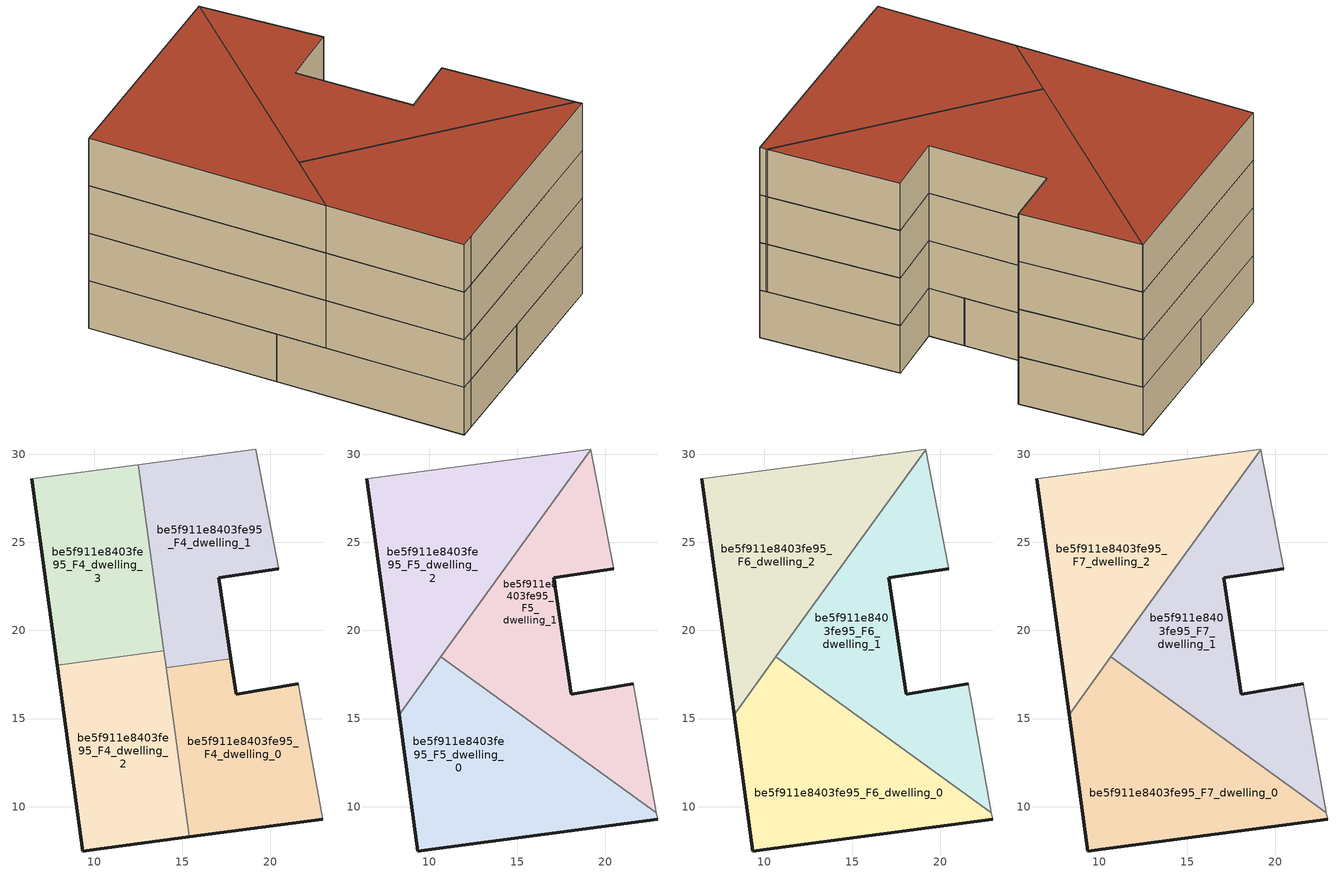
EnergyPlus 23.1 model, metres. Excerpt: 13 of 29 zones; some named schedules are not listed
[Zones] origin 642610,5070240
be5f911e8403fe95_F4_dwelling_0
 floor to be5f911e8403fe95_F3_dwelling_0 (EU_floor_Construction): 22.97,9.28 21.57,16.99 18.07,16.39 17.77,18.39 14.09,17.89 15.41,8.28 z12
 wall outside (EU_wall_Construction): 22.97,9.28 15.41,8.28 / 17.77,18.39 18.07,16.39 21.57,16.99 z12:15
 wall to be5f911e8403fe95_F4_dwelling_1 (EU_wall_Construction): 14.09,17.89 17.77,18.39 z12:15
 wall adiabatic (EU_wall_Construction): 21.57,16.99 22.97,9.28 z12:15
 wall to be5f911e8403fe95_F4_dwelling_2 (EU_wall_Construction): 15.41,8.28 14.09,17.89 z12:15
be5f911e8403fe95_F4_dwelling_1
 floor to be5f911e8403fe95_F3_dwelling_1 (EU_floor_Construction): 17.77,18.39 17.07,22.99 20.47,23.49 19.17,30.3 12.52,29.41 14.09,17.89 z12
 wall outside (EU_wall_Construction): 20.47,23.49 17.07,22.99 17.77,18.39 z12:15
 wall adiabatic (EU_wall_Construction): 12.52,29.41 19.17,30.3 20.47,23.49 z12:15
 wall to be5f911e8403fe95_F4_dwelling_3 (EU_wall_Construction): 13.96,18.86 12.52,29.41 z12:15
 wall to be5f911e8403fe95_F4_dwelling_2 (EU_wall_Construction): 14.09,17.89 13.96,18.86 z12:15
be5f911e8403fe95_F4_dwelling_2
 floor to be5f911e8403fe95_F3_dwelling_2 (EU_floor_Construction): 15.41,8.28 13.96,18.86 7.91,18.03 9.36,7.48 10.16,7.58 z12
 wall outside (EU_wall_Construction): 15.41,8.28 10.16,7.58 9.36,7.48 7.91,18.03 z12:15
 wall to be5f911e8403fe95_F4_dwelling_3 (EU_wall_Construction): 7.91,18.03 13.96,18.86 z12:15
be5f911e8403fe95_F4_dwelling_3
 floor to be5f911e8403fe95_F3_dwelling_3 (EU_floor_Construction): 13.96,18.86 12.52,29.41 6.46,28.6 7.91,18.03 z12
 wall outside (EU_wall_Construction): 7.91,18.03 6.46,28.6 z12:15
 wall adiabatic (EU_wall_Construction): 6.46,28.6 12.52,29.41 z12:15
be5f911e8403fe95_F5_dwelling_0
 floor to be5f911e8403fe95_F4_dwelling_2 (EU_floor_Construction): 15.41,8.28 14.38,15.82 10.79,18.42 10.59,18.39 8.3,15.23 9.36,7.48 10.16,7.58 z15
 floor to be5f911e8403fe95_F4_dwelling_0 (EU_floor_Construction): 22.97,9.28 22.9,9.65 14.38,15.82 15.41,8.28 z15
 floor to be5f911e8403fe95_F4_dwelling_3 (EU_floor_Construction): 10.79,18.42 10.67,18.5 10.59,18.39 z15
 wall outside (EU_wall_Construction): 22.97,9.28 10.16,7.58 9.36,7.48 8.3,15.22 z15:18
 wall to be5f911e8403fe95_F5_dwelling_1 (EU_wall_Construction): 10.67,18.5 22.9,9.65 z15:18
 wall adiabatic (EU_wall_Construction): 22.9,9.65 22.97,9.28 z15:18
 wall to be5f911e8403fe95_F5_dwelling_2 (EU_wall_Construction): 8.3,15.22 10.67,18.5 z15:18
be5f911e8403fe95_F5_dwelling_1
 floor to be5f911e8403fe95_F4_dwelling_0 (EU_floor_Construction): 22.9,9.65 21.57,16.99 18.07,16.39 17.77,18.39 14.09,17.89 14.38,15.82 z15
 floor to be5f911e8403fe95_F4_dwelling_1 (EU_floor_Construction): 17.77,18.39 17.07,22.99 20.47,23.49 19.18,30.26 13.48,22.38 14.09,17.89 z15
 floor to be5f911e8403fe95_F4_dwelling_2 (EU_floor_Construction): 14.38,15.82 13.96,18.86 10.79,18.42 z15
 floor to be5f911e8403fe95_F4_dwelling_3 (EU_floor_Construction): 13.96,18.86 13.48,22.38 10.67,18.5 10.79,18.42 z15
 wall outside (EU_wall_Construction): 20.47,23.49 17.07,22.99 18.07,16.39 21.57,16.99 z15:18
 wall adiabatic (EU_wall_Construction): 21.57,16.99 22.9,9.65 / 19.18,30.26 20.47,23.49 z15:18
 wall to be5f911e8403fe95_F5_dwelling_2 (EU_wall_Construction): 10.67,18.51 19.18,30.26 z15:18
be5f911e8403fe95_F5_dwelling_2
 floor to be5f911e8403fe95_F4_dwelling_1 (EU_floor_Construction): 13.48,22.38 19.18,30.26 19.17,30.3 12.52,29.41 z15
 floor to be5f911e8403fe95_F4_dwelling_3 (EU_floor_Construction): 10.59,18.39 13.48,22.38 12.52,29.41 6.46,28.6 7.91,18.03 z15
 floor to be5f911e8403fe95_F4_dwelling_2 (EU_floor_Construction): 8.3,15.23 10.59,18.39 7.91,18.03 z15
 wall outside (EU_wall_Construction): 8.3,15.22 6.46,28.6 z15:18
 wall adiabatic (EU_wall_Construction): 6.46,28.6 19.17,30.3 19.18,30.26 z15:18
be5f911e8403fe95_F6_dwelling_0
 floor to be5f911e8403fe95_F5_dwelling_0 (EU_floor_Construction): 22.97,9.28 22.9,9.65 10.67,18.5 8.3,15.22 9.36,7.48 10.16,7.58 z18
 wall outside (EU_wall_Construction): 22.97,9.28 10.16,7.58 9.36,7.48 8.3,15.22 z18:21
 wall to be5f911e8403fe95_F6_dwelling_1 (EU_wall_Construction): 10.67,18.5 22.9,9.65 z18:21
 wall adiabatic (EU_wall_Construction): 22.9,9.65 22.97,9.28 z18:21
 wall to be5f911e8403fe95_F6_dwelling_2 (EU_wall_Construction): 8.3,15.22 10.67,18.5 z18:21
be5f911e8403fe95_F6_dwelling_1
 floor to be5f911e8403fe95_F5_dwelling_1 (EU_floor_Construction): 22.9,9.65 21.57,16.99 18.07,16.39 17.07,22.99 20.47,23.49 19.18,30.26 10.67,18.5 z18
 wall outside (EU_wall_Construction): 20.47,23.49 17.07,22.99 18.07,16.39 21.57,16.99 z18:21
 wall adiabatic (EU_wall_Construction): 21.57,16.99 22.9,9.65 / 19.18,30.26 20.47,23.49 z18:21
 wall to be5f911e8403fe95_F6_dwelling_2 (EU_wall_Construction): 10.67,18.51 19.18,30.26 z18:21
be5f911e8403fe95_F6_dwelling_2
 floor to be5f911e8403fe95_F5_dwelling_2 (EU_floor_Construction): 8.3,15.22 19.18,30.26 19.17,30.3 6.46,28.6 z18
 wall outside (EU_wall_Construction): 8.3,15.22 6.46,28.6 z18:21
 wall adiabatic (EU_wall_Construction): 6.46,28.6 19.17,30.3 19.18,30.26 z18:21
be5f911e8403fe95_F7_dwelling_0
 floor to be5f911e8403fe95_F6_dwelling_0 (EU_floor_Construction): 22.97,9.28 22.9,9.65 10.67,18.5 8.3,15.22 9.36,7.48 10.16,7.58 z21
 wall outside (EU_wall_Construction): 22.97,9.28 10.16,7.58 9.36,7.48 8.3,15.22 z21:24
 wall to be5f911e8403fe95_F7_dwelling_1 (EU_wall_Construction): 10.67,18.5 22.9,9.65 z21:24
 wall adiabatic (EU_wall_Construction): 22.9,9.65 22.97,9.28 z21:24
 wall to be5f911e8403fe95_F7_dwelling_2 (EU_wall_Construction): 8.3,15.22 10.67,18.5 z21:24
 roof outside (EU_roof_Construction): 22.9,9.65 22.97,9.28 10.16,7.58 9.36,7.48 8.3,15.22 10.67,18.5 z24
be5f911e8403fe95_F7_dwelling_1
 floor to be5f911e8403fe95_F6_dwelling_1 (EU_floor_Construction): 22.9,9.65 21.57,16.99 18.07,16.39 17.07,22.99 20.47,23.49 19.18,30.26 10.67,18.5 z21
 wall outside (EU_wall_Construction): 20.47,23.49 17.07,22.99 18.07,16.39 21.57,16.99 z21:24
 wall adiabatic (EU_wall_Construction): 21.57,16.99 22.9,9.65 / 19.18,30.26 20.47,23.49 z21:24
 wall to be5f911e8403fe95_F7_dwelling_2 (EU_wall_Construction): 10.67,18.51 19.18,30.26 z21:24
 roof outside (EU_roof_Construction): 19.18,30.26 20.47,23.49 17.07,22.99 18.07,16.39 21.57,16.99 22.9,9.65 10.67,18.5 z24
be5f911e8403fe95_F7_dwelling_2
 floor to be5f911e8403fe95_F6_dwelling_2 (EU_floor_Construction): 8.3,15.22 19.18,30.26 19.17,30.3 6.46,28.6 z21
 wall outside (EU_wall_Construction): 8.3,15.22 6.46,28.6 z21:24
 wall adiabatic (EU_wall_Construction): 6.46,28.6 19.17,30.3 19.18,30.26 z21:24
 roof outside (EU_roof_Construction): 19.17,30.3 19.18,30.26 8.3,15.22 6.46,28.6 z24
[Building]
EU S2 Campaign: North Axis=0; Terrain=City; Solar Distribution=FullExterior
[Site:Location]
Lyon-Bron: Latitude=45.75; Longitude=5; Time Zone=1; Elevation=198
[SizingPeriod:WeatherFileDays]
AnnualSizingPeriod: Begin Month=1; Begin Day of Month=1; End Month=12; End Day of Month=31; Day of Week for Start Day=Monday; Use Weather File Daylight Saving Period=No; Use Weather File Rain and Snow Indicators=No
[MATERIAL]
EU_InternalMass_Material: Roughness=MediumRough; Thickness=0.1; Conductivity=1; Density=1800; Specific Heat=900; Thermal Absorptance=0.9; Solar Absorptance=0.7; Visible Absorptance=0.7
[MATERIAL:NOMASS] Roughness=MediumRough; Thermal Absorptance=0.9; Solar Absorptance=0.7; Visible Absorptance=0.7
Name | Thermal Resistance
EU_wall_NoMass | 0.776494
EU_roof_NoMass | 0.486893
EU_floor_NoMass | 0.421597
[CONSTRUCTION]
EU_wall_Construction: EU_wall_NoMass
EU_roof_Construction: EU_roof_NoMass
EU_floor_Construction: EU_floor_NoMass
EU_InternalMass_Construction: EU_InternalMass_Material
[ZONE] Type=1; Multiplier=1; Ceiling Height=autocalculate; Floor Area=autocalculate; Part of Total Floor Area=Yes
Name | Volume
be5f911e8403fe95_F4_dwelling_0 | 195.253
be5f911e8403fe95_F5_dwelling_0; be5f911e8403fe95_F6_dwelling_0; be5f911e8403fe95_F7_dwelling_0 | 260.339
be5f911e8403fe95_F4_dwelling_1 | 195.238
be5f911e8403fe95_F5_dwelling_1; be5f911e8403fe95_F6_dwelling_1; be5f911e8403fe95_F7_dwelling_1 | 260.343
be5f911e8403fe95_F4_dwelling_2 | 195.232
be5f911e8403fe95_F5_dwelling_2; be5f911e8403fe95_F6_dwelling_2; be5f911e8403fe95_F7_dwelling_2 | 260.321
be5f911e8403fe95_F4_dwelling_3 | 195.251
[INTERNALMASS] Construction=EU_InternalMass_Construction
Name | Zone or ZoneList | Surface Area
be5f911e8403fe95_F4_dwelling_0_EU_InternalMass | be5f911e8403fe95_F4_dwelling_0 | 65.0841
be5f911e8403fe95_F4_dwelling_1_EU_InternalMass | be5f911e8403fe95_F4_dwelling_1 | 65.0797
be5f911e8403fe95_F4_dwelling_2_EU_InternalMass | be5f911e8403fe95_F4_dwelling_2 | 65.0777
be5f911e8403fe95_F4_dwelling_3_EU_InternalMass | be5f911e8403fe95_F4_dwelling_3 | 65.0834
be5f911e8403fe95_F5_dwelling_0_EU_InternalMass | be5f911e8403fe95_F5_dwelling_0 | 86.7777
be5f911e8403fe95_F5_dwelling_1_EU_InternalMass | be5f911e8403fe95_F5_dwelling_1 | 86.7829
be5f911e8403fe95_F5_dwelling_2_EU_InternalMass | be5f911e8403fe95_F5_dwelling_2 | 86.7735
be5f911e8403fe95_F6_dwelling_0_EU_InternalMass | be5f911e8403fe95_F6_dwelling_0 | 86.7777
be5f911e8403fe95_F6_dwelling_1_EU_InternalMass | be5f911e8403fe95_F6_dwelling_1 | 86.7829
be5f911e8403fe95_F6_dwelling_2_EU_InternalMass | be5f911e8403fe95_F6_dwelling_2 | 86.7735
be5f911e8403fe95_F7_dwelling_0_EU_InternalMass | be5f911e8403fe95_F7_dwelling_0 | 86.7777
be5f911e8403fe95_F7_dwelling_1_EU_InternalMass | be5f911e8403fe95_F7_dwelling_1 | 86.7829
be5f911e8403fe95_F7_dwelling_2_EU_InternalMass | be5f911e8403fe95_F7_dwelling_2 | 86.7735
[OTHEREQUIPMENT] Fuel Type=Electricity; Design Level Calculation Method=Watts/Area; Power per Zone Floor Area=1; Fraction Latent=0; Fraction Radiant=0; Fraction Lost=0; Carbon Dioxide Generation Rate=0; EndUse Subcategory=EU_Step8_InternalGains
Name | Zone or ZoneList or Space or SpaceList | Schedule
EU_Step8_InternalGain_be5f911e8403fe95_F4_dwelling_0_f000 | be5f911e8403fe95_F4_dwelling_0 | EU_Step8_GainSchedule_be5f911e8403fe95_F4_dwelling_0_f000
EU_Step8_InternalGain_be5f911e8403fe95_F4_dwelling_1_f000 | be5f911e8403fe95_F4_dwelling_1 | EU_Step8_GainSchedule_be5f911e8403fe95_F4_dwelling_1_f000
EU_Step8_InternalGain_be5f911e8403fe95_F4_dwelling_2_f000 | be5f911e8403fe95_F4_dwelling_2 | EU_Step8_GainSchedule_be5f911e8403fe95_F4_dwelling_2_f000
EU_Step8_InternalGain_be5f911e8403fe95_F4_dwelling_3_f000 | be5f911e8403fe95_F4_dwelling_3 | EU_Step8_GainSchedule_be5f911e8403fe95_F4_dwelling_3_f000
EU_Step8_InternalGain_be5f911e8403fe95_F5_dwelling_0_f000 | be5f911e8403fe95_F5_dwelling_0 | EU_Step8_GainSchedule_be5f911e8403fe95_F5_dwelling_0_f000
EU_Step8_InternalGain_be5f911e8403fe95_F5_dwelling_1_f000 | be5f911e8403fe95_F5_dwelling_1 | EU_Step8_GainSchedule_be5f911e8403fe95_F5_dwelling_1_f000
EU_Step8_InternalGain_be5f911e8403fe95_F5_dwelling_2_f000 | be5f911e8403fe95_F5_dwelling_2 | EU_Step8_GainSchedule_be5f911e8403fe95_F5_dwelling_2_f000
EU_Step8_InternalGain_be5f911e8403fe95_F6_dwelling_0_f000 | be5f911e8403fe95_F6_dwelling_0 | EU_Step8_GainSchedule_be5f911e8403fe95_F6_dwelling_0_f000
EU_Step8_InternalGain_be5f911e8403fe95_F6_dwelling_1_f000 | be5f911e8403fe95_F6_dwelling_1 | EU_Step8_GainSchedule_be5f911e8403fe95_F6_dwelling_1_f000
EU_Step8_InternalGain_be5f911e8403fe95_F6_dwelling_2_f000 | be5f911e8403fe95_F6_dwelling_2 | EU_Step8_GainSchedule_be5f911e8403fe95_F6_dwelling_2_f000
EU_Step8_InternalGain_be5f911e8403fe95_F7_dwelling_0_f000 | be5f911e8403fe95_F7_dwelling_0 | EU_Step8_GainSchedule_be5f911e8403fe95_F7_dwelling_0_f000
EU_Step8_InternalGain_be5f911e8403fe95_F7_dwelling_1_f000 | be5f911e8403fe95_F7_dwelling_1 | EU_Step8_GainSchedule_be5f911e8403fe95_F7_dwelling_1_f000
EU_Step8_InternalGain_be5f911e8403fe95_F7_dwelling_2_f000 | be5f911e8403fe95_F7_dwelling_2 | EU_Step8_GainSchedule_be5f911e8403fe95_F7_dwelling_2_f000
[ZONEVENTILATION:DESIGNFLOWRATE] Schedule=EU_AlwaysOn; Design Flow Rate Calculation Method=AirChanges/Hour; Air Changes per Hour=0.693814; Ventilation Type=Natural; Fan Pressure Rise=0; Fan Total Efficiency=1; Constant Term Coefficient=1; Temperature Term Coefficient=0; Velocity Term Coefficient=0; Velocity Squared Term Coefficient=0; Minimum Indoor Temperature=-100; Maximum Indoor Temperature=100; Delta Temperature=-100; Minimum Outdoor Temperature=-100; Maximum Outdoor Temperature=100; Maximum Wind Speed=40
Name | Zone or ZoneList or Space or SpaceList
EU_ConstantAir_be5f911e8403fe95_F4_dwelling_0 | be5f911e8403fe95_F4_dwelling_0
EU_ConstantAir_be5f911e8403fe95_F4_dwelling_1 | be5f911e8403fe95_F4_dwelling_1
EU_ConstantAir_be5f911e8403fe95_F4_dwelling_2 | be5f911e8403fe95_F4_dwelling_2
EU_ConstantAir_be5f911e8403fe95_F4_dwelling_3 | be5f911e8403fe95_F4_dwelling_3
EU_ConstantAir_be5f911e8403fe95_F5_dwelling_0 | be5f911e8403fe95_F5_dwelling_0
EU_ConstantAir_be5f911e8403fe95_F5_dwelling_1 | be5f911e8403fe95_F5_dwelling_1
EU_ConstantAir_be5f911e8403fe95_F5_dwelling_2 | be5f911e8403fe95_F5_dwelling_2
EU_ConstantAir_be5f911e8403fe95_F6_dwelling_0 | be5f911e8403fe95_F6_dwelling_0
EU_ConstantAir_be5f911e8403fe95_F6_dwelling_1 | be5f911e8403fe95_F6_dwelling_1
EU_ConstantAir_be5f911e8403fe95_F6_dwelling_2 | be5f911e8403fe95_F6_dwelling_2
EU_ConstantAir_be5f911e8403fe95_F7_dwelling_0 | be5f911e8403fe95_F7_dwelling_0
EU_ConstantAir_be5f911e8403fe95_F7_dwelling_1 | be5f911e8403fe95_F7_dwelling_1
EU_ConstantAir_be5f911e8403fe95_F7_dwelling_2 | be5f911e8403fe95_F7_dwelling_2
[HVACTEMPLATE:ZONE:IDEALLOADSAIRSYSTEM] System Availability Schedule=EU_AlwaysOn; Maximum Heating Supply Air Temperature=50; Minimum Cooling Supply Air Temperature=13; Maximum Heating Supply Air Humidity Ratio=0.0156; Minimum Cooling Supply Air Humidity Ratio=0.0077; Heating Limit=NoLimit; Cooling Limit=NoLimit; Heating Availability Schedule=EU_AlwaysOn; Cooling Availability Schedule=EU_CoolingOff; Dehumidification Control Type=ConstantSensibleHeatRatio; Cooling Sensible Heat Ratio=0.7; Dehumidification Setpoint=60; Humidification Control Type=None; Humidification Setpoint=30; Outdoor Air Method=None; Outdoor Air Flow Rate per Person=0.00944; Outdoor Air Flow Rate per Zone Floor Area=0; Outdoor Air Flow Rate per Zone=0; Demand Controlled Ventilation Type=None; Outdoor Air Economizer Type=NoEconomizer; Heat Recovery Type=None; Sensible Heat Recovery Effectiveness=0.7; Latent Heat Recovery Effectiveness=0.65
Name | Template Thermostat
be5f911e8403fe95_F4_dwelling_0 | EU_HeatOnly_be5f911e8403fe95_F4_dwelling_0
be5f911e8403fe95_F4_dwelling_1 | EU_HeatOnly_be5f911e8403fe95_F4_dwelling_1
be5f911e8403fe95_F4_dwelling_2 | EU_HeatOnly_be5f911e8403fe95_F4_dwelling_2
be5f911e8403fe95_F4_dwelling_3 | EU_HeatOnly_be5f911e8403fe95_F4_dwelling_3
be5f911e8403fe95_F5_dwelling_0 | EU_HeatOnly_be5f911e8403fe95_F5_dwelling_0
be5f911e8403fe95_F5_dwelling_1 | EU_HeatOnly_be5f911e8403fe95_F5_dwelling_1
be5f911e8403fe95_F5_dwelling_2 | EU_HeatOnly_be5f911e8403fe95_F5_dwelling_2
be5f911e8403fe95_F6_dwelling_0 | EU_HeatOnly_be5f911e8403fe95_F6_dwelling_0
be5f911e8403fe95_F6_dwelling_1 | EU_HeatOnly_be5f911e8403fe95_F6_dwelling_1
be5f911e8403fe95_F6_dwelling_2 | EU_HeatOnly_be5f911e8403fe95_F6_dwelling_2
be5f911e8403fe95_F7_dwelling_0 | EU_HeatOnly_be5f911e8403fe95_F7_dwelling_0
be5f911e8403fe95_F7_dwelling_1 | EU_HeatOnly_be5f911e8403fe95_F7_dwelling_1
be5f911e8403fe95_F7_dwelling_2 | EU_HeatOnly_be5f911e8403fe95_F7_dwelling_2
[SIZING:ZONE] Zone Cooling Design Supply Air Temperature Input Method=SupplyAirTemperature; Zone Cooling Design Supply Air Temperature=13; Zone Heating Design Supply Air Temperature Input Method=SupplyAirTemperature; Zone Heating Design Supply Air Temperature=50; Zone Cooling Design Supply Air Humidity Ratio=0.008; Zone Heating Design Supply Air Humidity Ratio=0.008; Cooling Design Air Flow Method=DesignDay; Cooling Design Air Flow Rate=0; Cooling Minimum Air Flow per Zone Floor Area=0.000762; Cooling Minimum Air Flow=0; Cooling Minimum Air Flow Fraction=0.2; Heating Design Air Flow Method=DesignDay; Heating Design Air Flow Rate=0; Heating Maximum Air Flow per Zone Floor Area=0.002032; Heating Maximum Air Flow=0.141576; Heating Maximum Air Flow Fraction=0.3; Account for Dedicated Outdoor Air System=No; Dedicated Outdoor Air System Control Strategy=NeutralSupplyAir; Dedicated Outdoor Air Low Setpoint Temperature for Design=autosize; Dedicated Outdoor Air High Setpoint Temperature for Design=autosize; Zone Load Sizing Method=Sensible Load Only No Latent Load; Zone Latent Cooling Design Supply Air Humidity Ratio Input Method=HumidityRatioDifference; Zone Cooling Design Supply Air Humidity Ratio Difference=0.005; Zone Latent Heating Design Supply Air Humidity Ratio Input Method=HumidityRatioDifference; Zone Humidification Design Supply Air Humidity Ratio Difference=0.005
be5f911e8403fe95_F4_dwelling_0; be5f911e8403fe95_F4_dwelling_1; be5f911e8403fe95_F4_dwelling_2; be5f911e8403fe95_F4_dwelling_3; be5f911e8403fe95_F5_dwelling_0; be5f911e8403fe95_F5_dwelling_1; be5f911e8403fe95_F5_dwelling_2; be5f911e8403fe95_F6_dwelling_0; be5f911e8403fe95_F6_dwelling_1; be5f911e8403fe95_F6_dwelling_2; be5f911e8403fe95_F7_dwelling_0; be5f911e8403fe95_F7_dwelling_1; be5f911e8403fe95_F7_dwelling_2
[SCHEDULE:FILE] Column Number=1; Rows to Skip at Top=0; Number of Hours of Data=8760; Column Separator=Comma; Interpolate to Timestep=No; Minutes per Item=60; Adjust Schedule for Daylight Savings=Yes
Name | File
EU_Step8_GainSchedule_be5f911e8403fe95_F4_dwelling_0_f000 | ../../schedules/be5f911e8403fe95/be5f911e8403fe95_F4_dwelling_0_f000_gain.csv
EU_Step8_GainSchedule_be5f911e8403fe95_F4_dwelling_1_f000 | ../../schedules/be5f911e8403fe95/be5f911e8403fe95_F4_dwelling_1_f000_gain.csv
EU_Step8_GainSchedule_be5f911e8403fe95_F4_dwelling_2_f000 | ../../schedules/be5f911e8403fe95/be5f911e8403fe95_F4_dwelling_2_f000_gain.csv
EU_Step8_GainSchedule_be5f911e8403fe95_F4_dwelling_3_f000 | ../../schedules/be5f911e8403fe95/be5f911e8403fe95_F4_dwelling_3_f000_gain.csv
EU_Step8_GainSchedule_be5f911e8403fe95_F5_dwelling_0_f000 | ../../schedules/be5f911e8403fe95/be5f911e8403fe95_F5_dwelling_0_f000_gain.csv
EU_Step8_GainSchedule_be5f911e8403fe95_F5_dwelling_1_f000 | ../../schedules/be5f911e8403fe95/be5f911e8403fe95_F5_dwelling_1_f000_gain.csv
EU_Step8_GainSchedule_be5f911e8403fe95_F5_dwelling_2_f000 | ../../schedules/be5f911e8403fe95/be5f911e8403fe95_F5_dwelling_2_f000_gain.csv
EU_Step8_GainSchedule_be5f911e8403fe95_F6_dwelling_0_f000 | ../../schedules/be5f911e8403fe95/be5f911e8403fe95_F6_dwelling_0_f000_gain.csv
EU_Step8_GainSchedule_be5f911e8403fe95_F6_dwelling_1_f000 | ../../schedules/be5f911e8403fe95/be5f911e8403fe95_F6_dwelling_1_f000_gain.csv
EU_Step8_GainSchedule_be5f911e8403fe95_F6_dwelling_2_f000 | ../../schedules/be5f911e8403fe95/be5f911e8403fe95_F6_dwelling_2_f000_gain.csv
